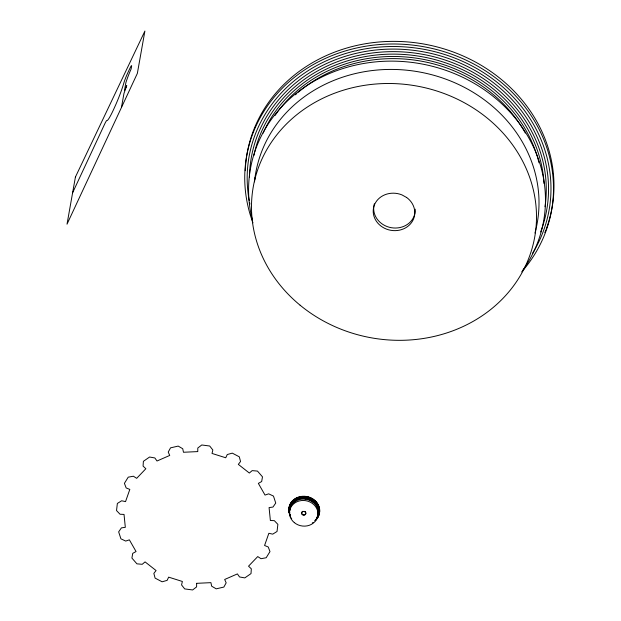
<?xml version="1.0" encoding="UTF-8"?>
<svg xmlns="http://www.w3.org/2000/svg" width="621" height="621" viewBox="0 0 621 621"><rect width="100%" height="100%" fill="white"/><g stroke="black" fill="none" stroke-linecap="round" stroke-linejoin="round"><path stroke-width="0.93" d="M121.46 107.464L123.967 93.398L126.762 85.589L124.495 90.449L125.892 82.593A16.402 1.7 -67.9 0 1 131.124 68.947L131.59 66.323A5.853 0.605 -67.9 0 0 129.789 68.566L127.522 73.433A9.54 0.986 -67.9 0 0 124.091 82.174L123.385 84.549A23.404 2.422 -67.9 0 1 115.863 104.46L113.697 109.28A21.588 2.236 -67.9 0 1 106.944 120.567A7.724 0.8 -67.9 0 0 104.134 125.201L72.618 192.766M304.562 511.339L305.027 511.595M290.434 515.841A15.486 13.856 10.1 0 1 295.417 498.469A15.486 13.856 10.1 0 1 315.421 500.922A15.486 13.856 10.1 0 1 316.531 519.04M290.387 516.098A15.486 13.856 10.1 0 1 295.93 498.415A15.486 13.856 10.1 0 1 316.268 502.125A15.486 13.856 10.1 0 1 315.157 520.623M289.557 513.489A15.238 13.639 10.1 0 1 308.148 497.374A15.238 13.639 10.1 0 1 314.979 520.483M290.201 515.213A15.238 13.639 10.1 0 1 289.844 514.359M289.774 513.489A15.005 13.421 10.1 0 1 304.701 497.048A15.005 13.421 10.1 0 1 318.387 515.306M318.037 516.121A15.005 13.421 10.1 0 1 317.176 517.666M290.411 515.182A15.005 13.421 10.1 0 1 290.061 514.343M289.603 507.652A14.888 13.328 10.1 0 1 289.766 506.798M290.605 504.314A14.888 13.328 10.1 0 1 291.466 502.777M295.278 498.989A14.888 13.328 10.1 0 1 296.892 498.073M297.754 497.685A14.888 13.328 10.1 0 1 298.631 497.359M299.547 497.079A14.888 13.328 10.1 0 1 300.471 496.854M306.254 496.707A14.888 13.328 10.1 0 1 308.156 497.118M309.087 497.405A14.888 13.328 10.1 0 1 310.88 498.135M311.742 498.57A14.888 13.328 10.1 0 1 313.357 499.602M315.484 501.465A14.888 13.328 10.1 0 1 316.097 502.164M316.663 502.894A14.888 13.328 10.1 0 1 317.176 503.654M317.634 504.438A14.888 13.328 10.1 0 1 318.037 505.246M318.884 507.784A14.888 13.328 10.1 0 1 319.047 508.653M289.751 510.571A14.299 12.793 10.1 0 1 306.285 499.315A14.299 12.793 10.1 0 1 317.742 515.686M317.471 516.478A14.299 12.793 10.1 0 1 317.145 517.254M316.757 518.007A14.299 12.793 10.1 0 1 316.322 518.729M290.31 516.253A14.888 13.328 10.1 0 1 296.31 499.913A14.888 13.328 10.1 0 1 315.39 503.39A14.888 13.328 10.1 0 1 315.189 520.794M313.069 522.509A14.888 13.328 10.1 0 1 312.278 522.998M291.684 518.605A14.888 13.328 10.1 0 1 291.171 517.852M317.789 515.391A14.299 12.793 10.1 0 1 317.525 516.183M290.527 507.015A14.299 12.793 10.1 0 1 291.676 504.764M294.618 501.636A14.299 12.793 10.1 0 1 295.34 501.124M298.561 499.556A14.299 12.793 10.1 0 1 299.431 499.292M304.942 498.826A14.299 12.793 10.1 0 1 305.874 498.942M309.468 499.928A14.299 12.793 10.1 0 1 310.314 500.301M311.928 501.201A14.299 12.793 10.1 0 1 313.411 502.273M317.517 507.931A14.299 12.793 10.1 0 1 317.789 508.746M290.186 507.838A14.299 12.793 10.1 0 1 290.395 507.023M290.667 506.231A14.299 12.793 10.1 0 1 291.373 504.702M291.816 503.98A14.299 12.793 10.1 0 1 306.471 498.228A14.299 12.793 10.1 0 1 318.138 508.785M318.294 509.616A14.299 12.793 10.1 0 1 318.294 512.969M290.069 507.714A14.423 12.909 10.1 0 1 290.286 506.891M290.558 506.092A14.423 12.909 10.1 0 1 307.892 498.337A14.423 12.909 10.1 0 1 318.286 513.722M289.929 507.59A14.594 13.057 10.1 0 1 307.488 497.988A14.594 13.057 10.1 0 1 318.247 514.498M317.246 516.866A14.594 13.057 10.1 0 1 316.795 517.603M289.681 510.998A14.594 13.057 10.1 0 1 289.681 509.282M289.759 512.651A14.788 13.227 10.1 0 1 305.159 497.343A14.788 13.227 10.1 0 1 318.169 515.298M317.432 516.874A14.788 13.227 10.1 0 1 316.982 517.627M305.416 511.96A2.088 1.863 10.1 0 1 304.888 514.654A2.088 1.863 10.1 0 1 301.922 513.839A2.088 1.863 10.1 0 1 302.97 511.285M245.279 170.713A154.862 138.592 10.1 0 1 422.133 43.742A154.862 138.592 10.1 0 1 548.747 221.534M548.483 222.403A154.862 138.592 10.1 0 1 546.146 229.289M545.82 230.143A154.862 138.592 10.1 0 1 544.827 232.689M252.964 222.846A154.862 138.592 10.1 0 1 424.159 46.8A154.862 138.592 10.1 0 1 521.679 271.905M249.215 200.591A152.37 136.364 10.1 0 1 424.197 49.362A152.37 136.364 10.1 0 1 532.624 253.189M249.914 204.146A152.37 136.364 10.1 0 1 249.557 202.368M249.456 177.008A150.01 134.252 10.1 0 1 424.213 51.985A150.01 134.252 10.1 0 1 540.643 231.936M536.094 228.528A142.954 127.934 10.1 0 1 534.953 233.038M254.517 181.844A142.954 127.934 10.1 0 1 416.536 71.485A142.954 127.934 10.1 0 1 536.296 227.62M252.258 219.485A148.908 133.267 10.1 0 1 422.055 64.002A148.908 133.267 10.1 0 1 522.634 270.484M295.402 94.811A142.954 127.934 10.1 0 1 296.846 93.515M298.235 92.312A142.954 127.934 10.1 0 1 525.358 133.088M275.049 115.506A144.266 129.106 10.1 0 1 278.953 110.064M279.535 109.304A144.266 129.106 10.1 0 1 421.923 59.088A144.266 129.106 10.1 0 1 537.219 156.345M537.491 157.26A144.266 129.106 10.1 0 1 538.989 162.803M263.141 133.127A145.904 130.573 10.1 0 1 421.814 56.674A145.904 130.573 10.1 0 1 544.019 183.459M253.911 155.537A147.837 132.304 10.1 0 1 421.729 54.136A147.837 132.304 10.1 0 1 545.021 206.731M255.045 178.895A142.954 127.934 10.1 0 1 255.239 177.047M415.232 209.184A20.858 18.669 10.1 0 1 393.567 227.977A20.858 18.669 10.1 0 1 373.842 206.156M373.974 205.357A20.858 18.669 10.1 0 1 374.37 203.773M196.632 583.329L196.601 586.892L192.634 589.95L184.701 588.918L181.565 584.935L182.372 581.466L168.656 577.142L167.134 580.379L162.104 581.792L155.103 578.112L153.853 573.408L156.073 570.536L145.058 561.889L142.232 564.295L136.923 563.837L131.908 558.077L132.731 553.373L136.046 551.526L129.378 539.859L125.706 541.07L120.916 538.826L118.658 531.863L121.429 527.866L125.318 527.322L124.029 514.421L120.063 514.25L116.523 510.563L117.361 503.452L121.662 500.767L125.543 501.621L129.82 489.426L126.164 487.927L124.41 483.348L128.221 477.169L133.391 476.222L136.674 478.333L145.857 468.731L143.078 466.092L143.381 461.325L149.583 457.025L154.839 457.949L157.012 460.999L169.719 455.441L168.229 452.08L170.542 447.85L178.188 446.088L182.737 448.735L183.474 452.259L197.765 451.591L197.796 448.02L201.763 444.978L209.696 446.01L212.832 449.984L212.025 453.446L225.741 457.77L227.27 454.533L232.293 453.136L239.295 456.808L240.544 461.504L238.324 464.376L249.339 473.031L252.165 470.625L257.474 471.083L262.489 476.843L261.666 481.547L258.352 483.386L265.02 495.061L268.691 493.842L273.481 496.094L275.74 503.064L272.968 507.054L269.079 507.59L270.376 520.499L274.335 520.662L277.874 524.365L277.036 531.475L272.735 534.145L268.854 533.292L264.577 545.486L268.233 546.992L269.988 551.58L266.176 557.751L261.006 558.698L257.731 556.579L248.54 566.181L251.319 568.82L251.016 573.594L244.814 577.895L239.559 576.971L237.385 573.913L224.678 579.478L226.168 582.832L223.855 587.07L216.209 588.84L211.66 586.185L210.923 582.653L196.632 583.329M75.413 177.055L67.021 224.181L137.35 73.41L144.895 31.05L75.413 177.055M406.639 197.486L401.934 194.885A20.858 18.669 10.1 0 0 373.221 212.025A20.858 18.669 10.1 0 0 403.611 228.846A20.858 18.669 10.1 0 0 406.639 197.486M304.981 511.859L304.515 511.595A2.088 1.863 10.1 0 0 301.643 513.311A2.088 1.863 10.1 0 0 304.678 514.995A2.088 1.863 10.1 0 0 304.981 511.859M294.331 522.634A14.299 12.793 10.1 0 0 317.696 516.276A14.299 12.793 10.1 0 0 299.128 500.992A14.299 12.793 10.1 0 0 294.331 522.634M300.106 305.206A142.954 127.934 10.1 0 0 533.788 241.685A142.954 127.934 10.1 0 0 348.086 88.842A142.954 127.934 10.1 0 0 300.106 305.206"/></g></svg>
